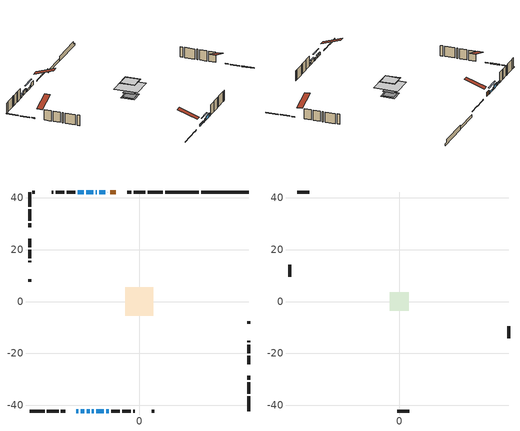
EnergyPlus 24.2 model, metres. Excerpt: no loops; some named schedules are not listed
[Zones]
conditioned space
 floor outside (Floor1 construction): -2.52,-2.52 -2.52,2.52 2.52,2.52 2.52,-2.52 z1.22
 floor adiabatic (Floor5 construction): -2.48,-2.48 -2.48,2.48 2.48,2.48 2.48,-2.48 z1.22
 floor adiabatic (AdiabaticFloorConstruction): -5.48,-5.48 -5.48,5.48 5.48,5.48 5.48,-5.48 z3.66
 floor foundation (Slab1 construction): -3.14,-3.14 -3.14,3.14 3.14,3.14 3.14,-3.14 z-1.07
 floor foundation (Slab2 construction): -2.48,-2.48 -2.48,2.48 2.48,2.48 2.48,-2.48 z-0.91
 wall outside (RimJoist1 construction): 9.02,42.27 3.3,42.27 / -42.27,-42.27 -36.55,-42.27 / -42.27,42.27 -42.27,36.55 / 42.27,-42.27 42.27,-36.55 z1.22:1.52
 wall outside (RimJoist2 construction): 2.37,42.27 -2.11,42.27 / -35.62,-42.27 -31.14,-42.27 / -42.27,35.62 -42.27,31.14 / 42.27,-35.62 42.27,-31.14 z1.22:1.52
 wall outside (RimJoist3 construction): -3.04,42.27 -4.64,42.27 / -30.21,-42.27 -28.61,-42.27 / -42.27,30.21 -42.27,28.61 / 42.27,-30.21 42.27,-28.61 z1.22:1.52
 wall outside (AdiabaticWallConstruction 1): -9.01,42.27 -11.19,42.27 z1.22:3.25
 wall outside (AdiabaticWallConstruction): -12.12,42.27 -12.19,42.27 / -16.46,42.27 -16.74,42.27 / -18.25,-42.27 -17.52,-42.27 z1.22:2.44; -24.24,-42.27 -23.45,-42.27 / -22.53,-42.27 -21.15,-42.27 z1.22:2.19; -13.12,42.27 -15.53,42.27 / -12.72,-42.27 -11.75,-42.27 z1.22:1.98; -20.23,-42.27 -19.18,-42.27 z1.22:2.01; -17.66,42.27 -20.46,42.27 z1.22:2.74; -16.59,-42.27 -13.65,-42.27 z1.22:2.8; -21.39,42.27 -23.78,42.27 z1.22:2.21
 wall outside (Wall1 construction): -24.71,42.27 -28.04,42.27 / -10.82,-42.27 -7.49,-42.27 / -42.27,24.24 -42.27,20.91 / 42.27,-24.24 42.27,-20.91 z1.22:6.1
 wall outside (Wall2 construction): -28.97,42.27 -32.33,42.27 / -6.56,-42.27 -3.21,-42.27 / -42.27,19.98 -42.27,16.62 / 42.27,-19.98 42.27,-16.62 z1.22:6.1
 wall outside (Wall3 construction): -33.26,42.27 -33.77,42.27 / -2.28,-42.27 -1.76,-42.27 / -42.27,15.69 -42.27,15.18 / 42.27,-15.69 42.27,-15.18 z1.22:6.1
 wall outside (Wall6 construction): -40.34,42.27 -41.34,42.27 / 4.8,-42.27 5.81,-42.27 / -42.27,8.61 -42.27,7.61 / 42.27,-8.61 42.27,-7.61 z1.22:6.1
 wall foundation (FoundationWall1 construction): 23.98,42.27,-1.07 23.98,42.27,1.22 40.44,42.27,1.22 40.44,42.27,-0.23 42.27,42.27,-0.23 42.27,42.27,-1.07
 wall foundation (FoundationWall2 construction): 23.05,42.27 9.94,42.27 z-0.91:0.29
 window (WindowConstruction 6): -12.12,42.27 -12.19,42.27 z1.22:2.44
 window (WindowConstruction 4): -24.24,-42.27 -23.45,-42.27 z1.22:2.19
 window (WindowConstruction 5): -22.53,-42.27 -21.15,-42.27 z1.22:2.19
 window (WindowConstruction 9): -13.12,42.27 -15.53,42.27 z1.22:1.98
 window (WindowConstruction 10): -20.22,-42.27 -19.18,-42.27 z1.22:2.01
 window (WindowConstruction 7): -16.46,42.27 -16.74,42.27 z1.22:2.44
 window (WindowConstruction 8): -18.25,-42.27 -17.52,-42.27 z1.22:2.44
 window (WindowConstruction): -17.67,42.27 -20.46,42.27 z1.22:2.74
 window (WindowConstruction 1): -16.59,-42.27 -13.65,-42.27 z1.22:2.8
 window (WindowConstruction 2): -12.72,-42.27 -11.75,-42.27 z1.22:1.98
 window (WindowConstruction 3): -21.39,42.27 -23.78,42.27 z1.22:2.21
 door (Door): -9.01,42.27 -11.19,42.27 z1.22:3.25
 ceiling adiabatic (AdiabaticFloorConstruction): 5.48,-5.48 5.48,5.48 -5.48,5.48 -5.48,-5.48 z3.66
attic - vented
 floor to conditioned space (Floor3 construction Reversed): -3.25,-3.25 -3.25,3.25 3.25,3.25 3.25,-3.25 z6.1
 floor to conditioned space (Floor4 construction Reversed): -3.64,-3.64 -3.64,3.64 3.64,3.64 3.64,-3.64 z6.1
 wall outside (Wall4 construction): -34.7,42.27 -39.41,42.27 / -0.83,-42.27 3.87,-42.27 / -42.27,14.25 -42.27,9.54 / 42.27,-14.25 42.27,-9.54 z1.22:6.1
 roof outside (Roof1 construction): -8.08,42.27,6.1 -8.08,32.75,9.27 -5.57,32.75,9.27 -5.57,42.27,6.1; -25.17,-42.27,6.1 -25.17,-32.75,9.27 -27.68,-32.75,9.27 -27.68,-42.27,6.1; -42.27,25.17,6.1 -32.75,25.17,9.27 -32.75,27.68,9.27 -42.27,27.68,6.1; 42.27,-25.17,6.1 32.75,-25.17,9.27 32.75,-27.68,9.27 42.27,-27.68,6.1
shading: -23.25,-42.27 -24.44,-42.27 -24.44,-42.68 -23.25,-42.68 z2.39; -20.95,-42.27 -22.73,-42.27 -22.73,-42.68 -20.95,-42.68 z2.39; -18.17,42.27 -10.48,42.27 -10.48,42.68 -18.17,42.68 z4.62; -16.54,-42.27 -22.86,-42.27 -22.86,-42.68 -16.54,-42.68 z4.65; -20.66,42.27 -17.46,42.27 -17.46,42.68 -20.66,42.68 z2.95; -13.45,-42.27 -16.79,-42.27 -16.79,-42.68 -13.45,-42.68 z3; -11.55,-42.27 -12.92,-42.27 -12.92,-42.68 -11.55,-42.68 z2.18; -23.98,42.27 -21.19,42.27 -21.19,42.68 -23.98,42.68 z2.41
[Building]
Building 1: Terrain=Suburbs
[Site:Location]
Yarmouth AP_NS: Latitude {deg}=43.83; Longitude {deg}=-66.09; Time Zone {hr}=-4; Elevation {m}=43; Keep Site Location Information=Yes
[Site:GroundTemperature:Shallow]
4.08235, 2.59375, 2.47453, 3.18095, 6.01682, 8.83948, 11.2866, 12.8368, 12.9685, 11.7076, 9.32295, 6.58688
[Site:WaterMainsTemperature]
Calculation Method=Schedule; Temperature Schedule=mains temperature schedule
[Material] Roughness=Rough; Thermal Absorptance=0.9
Name | Thickness {m} | Conductivity {W/m-K} | Density {kg/m3} | Specific Heat {J/kg-K} | Solar Absorptance | Visible Absorptance
asphalt or fiberglass shingles | 0.00635 | 0.162714 | 1121.4 | 1465.45 | 0.4 | 0.4
ceiling loosefill ins | 0.169333 | 0.0480833 | 16.02 | 1046.75 | 0.7 | 0.7
ceiling loosefill ins 1 | 0.254 | 0.0480833 | 16.02 | 1046.75 | 0.7 | 0.7
ceiling stud and cavity | 0.1397 | 0.221611 | 65.682 | 1177.47 | 0.7 | 0.7
ceiling stud and cavity 1 | 0.1397 | 0.134242 | 65.682 | 1177.47 | 0.7 | 0.7
concrete 4.0 in. | 0.1016 | 1.803125 | 2242.8 | 837.4 | 0.7 | 0.7
concrete 8.0 in. | 0.2032 | 1.803125 | 2242.8 | 837.4 | 0.7 | 0.7
door material | 0.04445 | 0.053851 | 512.64 | 1214.23 | 0.7 | 0.7
exterior vertical ins | 0.0402612 | 0.029427 | 32.04 | 1214.23 | 0.7 | 0.7
floor covering | 0.0127 | 0.0433444 | 54.468 | 1339.84 | 0.6 | 0.6
floor covering 1 | 0.0127 | 9.015625 | 54.468 | 1339.84 | 0.6 | 0.6
floor rigid ins | 0.103632 | 0.029427 | 32.04 | 1214.23 | 0.7 | 0.7
floor rigid ins 1; wall rigid ins 1 | 0.512978 | 0.029427 | 32.04 | 1214.23 | 0.7 | 0.7
floor stud and cavity | 0.1397 | 0.130233 | 92.3553 | 1139.71 | 0.7 | 0.7
floor stud and cavity 1 | 0.0889 | 0.400059 | 50.32683 | 1063.81 | 0.7 | 0.7
floor stud and cavity 2 | 0.1397 | 1.75129 | 37.0049 | 1207.88 | 0.7 | 0.7
furniture material conditioned space 1 | 0.1524 | 0.115458 | 640.8 | 1214.23 | 0.6 | 0.6
gypsum board | 0.0127 | 0.160291 | 801 | 837.4 | 0.6 | 0.6
gypsum board 1 | 0.0127 | 0.160291 | 801 | 837.4 | 0.7 | 0.7
osb sheathing 0.5 in. | 0.0127 | 0.115458 | 512.64 | 1214.23 | 0.7 | 0.7
osb sheathing 0.75 in. | 0.01905 | 0.115458 | 512.64 | 1214.23 | 0.7 | 0.7
osb sheathing 2.0 in. | 0.0508 | 0.115458 | 512.64 | 1214.23 | 0.7 | 0.7
rim joist rigid ins; wall rigid ins | 0.051816 | 0.029427 | 32.04 | 1214.23 | 0.7 | 0.7
rim joist stud and cavity | 0.0508 | 0.177588 | 50.32683 | 1063.81 | 0.6 | 0.6
rim joist stud and cavity 1 | 0.0508 | 0.0409464 | 125.044 | 1163.47 | 0.6 | 0.6
rim joist stud and cavity 2 | 0.0508 | 0.172285 | 50.32683 | 1063.81 | 0.6 | 0.6
wall stud and cavity | 0.1397 | 0.224124 | 139.0536 | 1170.24 | 0.7 | 0.7
wall stud and cavity 1 | 0.1397 | 0.228645 | 139.0536 | 1170.24 | 0.7 | 0.7
wall stud and cavity 2 | 0.1397 | 0.383292 | 139.0536 | 1170.24 | 0.7 | 0.7
wall stud and cavity 3 | 0.0889 | 6.1454 | 50.32683 | 1063.81 | 0.6 | 0.6
wall stud and cavity 4 | 0.1397 | 0.286894 | 139.0536 | 1170.24 | 0.7 | 0.7
wall stud and cavity 5 | 0.0889 | 0.380278 | 52.3479 | 1209.89 | 0.7 | 0.7
wall stud and cavity 6 | 0.0889 | 0.391764 | 83.0341 | 1211.67 | 0.7 | 0.7
wood siding | 0.0254 | 0.102417 | 544.68 | 1172.36 | 0.4 | 0.4
wood siding 1 | 0.00254 | 0.102417 | 544.68 | 1172.36 | 0.4 | 0.4
wood siding 2; wood siding 3; wood siding 4 | 0.0254 | 0.102417 | 544.68 | 1172.36 | 0.7 | 0.7
[WindowMaterial:SimpleGlazingSystem]
Name | U-Factor {W/m2-K} | Solar Heat Gain Coefficient
WindowMaterial | 2.79528 | 0.66
WindowMaterial 1 | 2.90089 | 0.68
WindowMaterial 10 | 2.969594 | 0.55
WindowMaterial 2 | 2.97584 | 0.54
WindowMaterial 3 | 2.94802 | 0.58
WindowMaterial 4 | 2.97357 | 0.54
WindowMaterial 5 | 2.94348 | 0.59
WindowMaterial 6 | 2.66696 | 0.41
WindowMaterial 7 | 3.21602 | 0.45
WindowMaterial 8 | 2.969594 | 0.62
WindowMaterial 9 | 2.96619 | 0.56
[Construction]
AdiabaticFloorConstruction: floor stud and cavity 2, floor rigid ins 1, osb sheathing 0.75 in., floor covering
AdiabaticWallConstruction: wood siding 3, wall rigid ins 1, wall stud and cavity 5, gypsum board
AdiabaticWallConstruction 1: wood siding 4, wall rigid ins 1, wall stud and cavity 5, gypsum board
Door: door material
Floor1 construction: floor stud and cavity, floor rigid ins, osb sheathing 0.75 in., floor covering
Floor3 construction Reversed: gypsum board, ceiling stud and cavity, ceiling loosefill ins
Floor4 construction Reversed: gypsum board, ceiling stud and cavity 1, ceiling loosefill ins 1
Floor5 construction: floor stud and cavity 1, floor covering 1
FoundationWall1 construction: concrete 8.0 in.
FoundationWall2 construction: concrete 8.0 in., gypsum board 1
furniture construction conditioned space 1: furniture material conditioned space 1
PartitionWallConstruction: gypsum board, wall stud and cavity 6, gypsum board
RimJoist1 construction: wood siding 2, rim joist stud and cavity
RimJoist2 construction: wood siding 2, rim joist rigid ins, osb sheathing 2.0 in., rim joist stud and cavity 1
RimJoist3 construction: wood siding 2, rim joist stud and cavity 2
Roof1 construction: asphalt or fiberglass shingles
Slab1 construction; Slab2 construction: concrete 4.0 in.
Wall1 construction: wood siding, wall rigid ins, osb sheathing 0.5 in., wall stud and cavity, gypsum board
Wall2 construction: wood siding, wall rigid ins, osb sheathing 0.5 in., wall stud and cavity 1, gypsum board
Wall3 construction: wood siding, wall rigid ins, osb sheathing 0.5 in., wall stud and cavity 2, gypsum board
Wall4 construction: wood siding 1, wall stud and cavity 3
Wall6 construction: wood siding, wall rigid ins, osb sheathing 0.5 in., wall stud and cavity 4, gypsum board
WindowConstruction: WindowMaterial
WindowConstruction 1: WindowMaterial 1
WindowConstruction 10: WindowMaterial 10
WindowConstruction 2: WindowMaterial 2
WindowConstruction 3: WindowMaterial 3
WindowConstruction 4: WindowMaterial 4
WindowConstruction 5: WindowMaterial 5
WindowConstruction 6: WindowMaterial 6
WindowConstruction 7: WindowMaterial 7
WindowConstruction 8: WindowMaterial 8
WindowConstruction 9: WindowMaterial 9
[Zone] Multiplier=1; Part of Total Floor Area=Yes
Name | Volume {m3}
attic - vented | 49.1874
conditioned space | 447
[Space]
Name | Zone | Volume {m3}
attic - vented 1 | attic - vented | 49.1874
conditioned space 1 | conditioned space | 447
[ZoneInfiltration:EffectiveLeakageArea]
infil attic - vented 1: Zone or Space=attic - vented 1; Schedule=Always On Discrete; Effective Air Leakage Area {cm2}=3472.73; Stack Coefficient=0.000559754; Wind Coefficient=1.59852e-05
[ZoneMixing]
whole house fan mix: Zone or Space=attic - vented; Schedule=Always On Continuous; Design Flow Rate Calculation Method=Flow/Zone; Design Flow Rate {m3/s}=0; Source Zone or Space=conditioned space
[SurfaceProperty:ExposedFoundationPerimeter] Exposed Perimeter Calculation Method=TotalExposedPerimeter
Name | Total Exposed Perimeter {m}
Slab1 | 18.288
Slab2 | 13.106
[InternalMass] Zone or ZoneList=conditioned space; Space or SpaceList=conditioned space 1
Name | Construction | Surface Area {m2}
furniture mass conditioned space 1 | furniture construction conditioned space 1 | 93.584
partition wall mass | PartitionWallConstruction | 209.43
[Lights]
interior lighting: Zone or ZoneList or Space or SpaceList=conditioned space 1; Schedule=interior lighting schedule; Design Level Calculation Method=LightingLevel; Lighting Level {W}=343.2; Return Air Fraction=0; Fraction Radiant=0.6; Fraction Visible=0.2; Fraction Replaceable=1
[People]
occupants: Zone or ZoneList or Space or SpaceList=conditioned space 1; Number of People Schedule=occupants schedule; Number of People Calculation Method=People; Number of People=3; Fraction Radiant=0.314171; Sensible Heat Fraction=0.56303; Activity Level Schedule=occupants activity schedule; Carbon Dioxide Generation Rate {m3/s-W}=0; Enable ASHRAE 55 Comfort Warnings=No; Mean Radiant Temperature Calculation Type=EnclosureAveraged
[ElectricEquipment] Zone or ZoneList or Space or SpaceList=conditioned space 1; Design Level Calculation Method=EquipmentLevel
Name | Schedule | Design Level {W} | Fraction Latent | Fraction Radiant | Fraction Lost
clothes dryer | clothes dryer schedule | 140.772 | 0.015 | 0.081 | 0.85
clothes washer | clothes washer schedule | 32.1985 | 0.03 | 0.162 | 0.7
cooking range | cooking range schedule | 215.147 | 0.08 | 0.432 | 0.2
dishwasher | dishwasher schedule | 66.8632 | 0.3 | 0.18 | 0.4
fridge | fridge schedule | 72.9452 | 0 | 0.6 | 0
mech vent bath fan 0 | mech vent bath fan 0 schedule | 50.2 | 0 | 0 | 1
mech vent bath fan 1 | mech vent bath fan 1 schedule | 50.2 | 0 | 0 | 1
mech vent house fan | mech vent house fan schedule | 0 | 0 | 0 | 1
mech vent house fan cfis | mech vent house fan cfis schedule | 0 | 0 | 0 | 0
mech vent range fan 0 | mech vent range fan 0 schedule | 57 | 0 | 0 | 1
misc plug loads | misc plug loads schedule | 494.7 | 0.045 | 0.513 | 0.1
whole house fan | Always On Discrete | 0 | 0 | 0 | 1
[OtherEquipment] Zone or ZoneList or Space or SpaceList=conditioned space 1; Design Level Calculation Method=EquipmentLevel
Name | Fuel Type | Schedule | Design Level {W} | Fraction Latent | Fraction Radiant | Fraction Lost
clothes dryer 1 | Electricity | clothes dryer schedule | 0 | 0.015 | 0.081 | 0.85
cooking range 1 | Electricity | cooking range schedule | 0 | 0.08 | 0.432 | 0.2
general water use latent | None | general water use schedule | 62.594 | 1 | 0 | 0
general water use sensible | None | general water use schedule | -61.6891 | 0 | 0.6 | 0
mech vent house fan latent load | None | Always On Discrete | 0 | 1 | 0 | 0
mech vent house fan sensible load | None | Always On Discrete | 0 | 0 | 0 | 0
water heater energy adjustment1 | Electricity | Always On Discrete | 0.01 | 0 | 0 | 1
[ZoneInfiltration:DesignFlowRate] Zone or ZoneList or Space or SpaceList=conditioned space 1; Schedule=Always On Discrete; Design Flow Rate Calculation Method=Flow/Zone; Design Flow Rate {m3/s}=0
infil flow; natural vent flow; whole house fan flow
[Foundation:Kiva] Initial Indoor Air Temperature {C}=18; Wall Depth Below Slab {m}=0.2032
Name | Wall Height Above Grade {m} | Custom Block Material Name 1 | Custom Block Depth 1 {m} | Custom Block X Position 1 {m} | Custom Block Z Position 1 {m}
Foundation Kiva 1 | 1.21999
Foundation Kiva 2 | 0.289987 | exterior vertical ins | 1.2 | 0.2159 | 0
[Foundation:Kiva:Settings]
Soil Conductivity {W/m-K}=0.849921; Soil Density {kg/m3}=1842.3; Soil Specific Heat {J/kg-K}=418.7; Ground Solar Absorptivity=0.9; Ground Thermal Absorptivity=0.9; Ground Surface Roughness {m}=0.03; Far-Field Width {m}=40; Deep-Ground Boundary Condition=ZeroFlux; Deep-Ground Depth {m}=40; Minimum Cell Dimension {m}=0.2; Maximum Cell Growth Coefficient=3; Simulation Timestep=Timestep
[Exterior:Lights]
exterior lighting: Schedule=exterior lighting schedule; Design Level {W}=75.6
[Schedule:Constant]
Name | Hourly Value
Always On Continuous; mech vent house fan schedule; mech vent house fan cfis schedule; Always On Discrete | 1
occupants activity schedule | 117.228
fridge schedule | 0
[Schedule:Week:Daily]
interior lighting schedule Week Rule - Jan1-Jan27: interior lighting schedule day, interior lighting schedule day, interior lighting schedule day, interior lighting schedule day, interior lighting schedule day, interior lighting schedule day, interior lighting schedule day, interior lighting schedule default day, interior lighting schedule default day, interior lighting schedule default day, interior lighting schedule default day, interior lighting schedule default day
interior lighting schedule Week Rule - Jan28-Feb3: interior lighting schedule day, interior lighting schedule day, interior lighting schedule day, interior lighting schedule day, interior lighting schedule day 1, interior lighting schedule day 1, interior lighting schedule day 1, interior lighting schedule default day, interior lighting schedule default day, interior lighting schedule default day, interior lighting schedule default day, interior lighting schedule default day
interior lighting schedule Week Rule - Feb4-Feb24: interior lighting schedule day 1, interior lighting schedule day 1, interior lighting schedule day 1, interior lighting schedule day 1, interior lighting schedule day 1, interior lighting schedule day 1, interior lighting schedule day 1, interior lighting schedule default day, interior lighting schedule default day, interior lighting schedule default day, interior lighting schedule default day, interior lighting schedule default day
interior lighting schedule Week Rule - Feb25-Mar3: interior lighting schedule day 1, interior lighting schedule day 1, interior lighting schedule day 1, interior lighting schedule day 1, interior lighting schedule day 2, interior lighting schedule day 2, interior lighting schedule day 2, interior lighting schedule default day, interior lighting schedule default day, interior lighting schedule default day, interior lighting schedule default day, interior lighting schedule default day
interior lighting schedule Week Rule - Mar4-Mar31: interior lighting schedule day 2, interior lighting schedule day 2, interior lighting schedule day 2, interior lighting schedule day 2, interior lighting schedule day 2, interior lighting schedule day 2, interior lighting schedule day 2, interior lighting schedule default day, interior lighting schedule default day, interior lighting schedule default day, interior lighting schedule default day, interior lighting schedule default day
interior lighting schedule Week Rule - Apr1-Apr28: interior lighting schedule day 3, interior lighting schedule day 3, interior lighting schedule day 3, interior lighting schedule day 3, interior lighting schedule day 3, interior lighting schedule day 3, interior lighting schedule day 3, interior lighting schedule default day, interior lighting schedule default day, interior lighting schedule default day, interior lighting schedule default day, interior lighting schedule default day
interior lighting schedule Week Rule - Apr29-May5: interior lighting schedule day 3, interior lighting schedule day 3, interior lighting schedule day 4, interior lighting schedule day 4, interior lighting schedule day 4, interior lighting schedule day 4, interior lighting schedule day 4, interior lighting schedule default day, interior lighting schedule default day, interior lighting schedule default day, interior lighting schedule default day, interior lighting schedule default day
interior lighting schedule Week Rule - May6-May26: interior lighting schedule day 4, interior lighting schedule day 4, interior lighting schedule day 4, interior lighting schedule day 4, interior lighting schedule day 4, interior lighting schedule day 4, interior lighting schedule day 4, interior lighting schedule default day, interior lighting schedule default day, interior lighting schedule default day, interior lighting schedule default day, interior lighting schedule default day
interior lighting schedule Week Rule - May27-Jun2: interior lighting schedule day 4, interior lighting schedule day 4, interior lighting schedule day 4, interior lighting schedule day 4, interior lighting schedule day 4, interior lighting schedule day 5, interior lighting schedule day 5, interior lighting schedule default day, interior lighting schedule default day, interior lighting schedule default day, interior lighting schedule default day, interior lighting schedule default day
interior lighting schedule Week Rule - Jun3-Jun30: interior lighting schedule day 5, interior lighting schedule day 5, interior lighting schedule day 5, interior lighting schedule day 5, interior lighting schedule day 5, interior lighting schedule day 5, interior lighting schedule day 5, interior lighting schedule default day, interior lighting schedule default day, interior lighting schedule default day, interior lighting schedule default day, interior lighting schedule default day
interior lighting schedule Week Rule - Jul1-Jul28: interior lighting schedule day 6, interior lighting schedule day 6, interior lighting schedule day 6, interior lighting schedule day 6, interior lighting schedule day 6, interior lighting schedule day 6, interior lighting schedule day 6, interior lighting schedule default day, interior lighting schedule default day, interior lighting schedule default day, interior lighting schedule default day, interior lighting schedule default day
interior lighting schedule Week Rule - Jul29-Aug4: interior lighting schedule day 6, interior lighting schedule day 6, interior lighting schedule day 6, interior lighting schedule day 7, interior lighting schedule day 7, interior lighting schedule day 7, interior lighting schedule day 7, interior lighting schedule default day, interior lighting schedule default day, interior lighting schedule default day, interior lighting schedule default day, interior lighting schedule default day
interior lighting schedule Week Rule - Aug5-Aug25: interior lighting schedule day 7, interior lighting schedule day 7, interior lighting schedule day 7, interior lighting schedule day 7, interior lighting schedule day 7, interior lighting schedule day 7, interior lighting schedule day 7, interior lighting schedule default day, interior lighting schedule default day, interior lighting schedule default day, interior lighting schedule default day, interior lighting schedule default day
interior lighting schedule Week Rule - Aug26-Sep1: interior lighting schedule day 7, interior lighting schedule day 7, interior lighting schedule day 7, interior lighting schedule day 7, interior lighting schedule day 7, interior lighting schedule day 7, interior lighting schedule day 8, interior lighting schedule default day, interior lighting schedule default day, interior lighting schedule default day, interior lighting schedule default day, interior lighting schedule default day
interior lighting schedule Week Rule - Sep2-Sep29: interior lighting schedule day 8, interior lighting schedule day 8, interior lighting schedule day 8, interior lighting schedule day 8, interior lighting schedule day 8, interior lighting schedule day 8, interior lighting schedule day 8, interior lighting schedule default day, interior lighting schedule default day, interior lighting schedule default day, interior lighting schedule default day, interior lighting schedule default day
interior lighting schedule Week Rule - Sep30-Oct6: interior lighting schedule day 8, interior lighting schedule day 9, interior lighting schedule day 9, interior lighting schedule day 9, interior lighting schedule day 9, interior lighting schedule day 9, interior lighting schedule day 9, interior lighting schedule default day, interior lighting schedule default day, interior lighting schedule default day, interior lighting schedule default day, interior lighting schedule default day
interior lighting schedule Week Rule - Oct7-Oct27: interior lighting schedule day 9, interior lighting schedule day 9, interior lighting schedule day 9, interior lighting schedule day 9, interior lighting schedule day 9, interior lighting schedule day 9, interior lighting schedule day 9, interior lighting schedule default day, interior lighting schedule default day, interior lighting schedule default day, interior lighting schedule default day, interior lighting schedule default day
interior lighting schedule Week Rule - Oct28-Nov3: interior lighting schedule day 9, interior lighting schedule day 9, interior lighting schedule day 9, interior lighting schedule day 9, interior lighting schedule day 10, interior lighting schedule day 10, interior lighting schedule day 10, interior lighting schedule default day, interior lighting schedule default day, interior lighting schedule default day, interior lighting schedule default day, interior lighting schedule default day
interior lighting schedule Week Rule - Nov4-Nov24: interior lighting schedule day 10, interior lighting schedule day 10, interior lighting schedule day 10, interior lighting schedule day 10, interior lighting schedule day 10, interior lighting schedule day 10, interior lighting schedule day 10, interior lighting schedule default day, interior lighting schedule default day, interior lighting schedule default day, interior lighting schedule default day, interior lighting schedule default day
interior lighting schedule Week Rule - Nov25-Dec1: interior lighting schedule day 10, interior lighting schedule day 10, interior lighting schedule day 10, interior lighting schedule day 10, interior lighting schedule day 10, interior lighting schedule day 10, interior lighting schedule day 11, interior lighting schedule default day, interior lighting schedule default day, interior lighting schedule default day, interior lighting schedule default day, interior lighting schedule default day
interior lighting schedule Week Rule - Dec2-Dec31: interior lighting schedule day 11, interior lighting schedule day 11, interior lighting schedule day 11, interior lighting schedule day 11, interior lighting schedule day 11, interior lighting schedule day 11, interior lighting schedule day 11, interior lighting schedule default day, interior lighting schedule default day, interior lighting schedule default day, interior lighting schedule default day, interior lighting schedule default day
occupants schedule Week Rule - Jan1-Dec31: occupants schedule day, occupants schedule day, occupants schedule day, occupants schedule day, occupants schedule day, occupants schedule day, occupants schedule day, occupants schedule default day, occupants schedule default day, occupants schedule default day, occupants schedule default day, occupants schedule default day
clothes dryer schedule Week Rule - Jan1-Dec31: clothes dryer schedule day, clothes dryer schedule day, clothes dryer schedule day, clothes dryer schedule day, clothes dryer schedule day, clothes dryer schedule day, clothes dryer schedule day, clothes dryer schedule default day, clothes dryer schedule default day, clothes dryer schedule default day, clothes dryer schedule default day, clothes dryer schedule default day
clothes washer schedule Week Rule - Jan1-Dec31: clothes washer schedule day, clothes washer schedule day, clothes washer schedule day, clothes washer schedule day, clothes washer schedule day, clothes washer schedule day, clothes washer schedule day, clothes washer schedule default day, clothes washer schedule default day, clothes washer schedule default day, clothes washer schedule default day, clothes washer schedule default day
cooking range schedule Week Rule - Jan1-Dec31: cooking range schedule day, cooking range schedule day, cooking range schedule day, cooking range schedule day, cooking range schedule day, cooking range schedule day, cooking range schedule day, cooking range schedule default day, cooking range schedule default day, cooking range schedule default day, cooking range schedule default day, cooking range schedule default day
dishwasher schedule Week Rule - Jan1-Dec31: dishwasher schedule day, dishwasher schedule day, dishwasher schedule day, dishwasher schedule day, dishwasher schedule day, dishwasher schedule day, dishwasher schedule day, dishwasher schedule default day, dishwasher schedule default day, dishwasher schedule default day, dishwasher schedule default day, dishwasher schedule default day
mech vent bath fan 0 schedule Week Rule - Jan1-Dec31: mech vent bath fan 0 schedule day, mech vent bath fan 0 schedule day, mech vent bath fan 0 schedule day, mech vent bath fan 0 schedule day, mech vent bath fan 0 schedule day, mech vent bath fan 0 schedule day, mech vent bath fan 0 schedule day, mech vent bath fan 0 schedule default day, mech vent bath fan 0 schedule default day, mech vent bath fan 0 schedule default day, mech vent bath fan 0 schedule default day, mech vent bath fan 0 schedule default day
mech vent bath fan 1 schedule Week Rule - Jan1-Dec31: mech vent bath fan 1 schedule day, mech vent bath fan 1 schedule day, mech vent bath fan 1 schedule day, mech vent bath fan 1 schedule day, mech vent bath fan 1 schedule day, mech vent bath fan 1 schedule day, mech vent bath fan 1 schedule day, mech vent bath fan 1 schedule default day, mech vent bath fan 1 schedule default day, mech vent bath fan 1 schedule default day, mech vent bath fan 1 schedule default day, mech vent bath fan 1 schedule default day
mech vent range fan 0 schedule Week Rule - Jan1-Dec31: mech vent range fan 0 schedule day, mech vent range fan 0 schedule day, mech vent range fan 0 schedule day, mech vent range fan 0 schedule day, mech vent range fan 0 schedule day, mech vent range fan 0 schedule day, mech vent range fan 0 schedule day, mech vent range fan 0 schedule default day, mech vent range fan 0 schedule default day, mech vent range fan 0 schedule default day, mech vent range fan 0 schedule default day, mech vent range fan 0 schedule default day
misc plug loads schedule Week Rule - Jan1-Dec31: misc plug loads schedule day, misc plug loads schedule day, misc plug loads schedule day, misc plug loads schedule day, misc plug loads schedule day, misc plug loads schedule day, misc plug loads schedule day, misc plug loads schedule default day, misc plug loads schedule default day, misc plug loads schedule default day, misc plug loads schedule default day, misc plug loads schedule default day
general water use schedule Week Rule - Jan1-Dec31: general water use schedule day, general water use schedule day, general water use schedule day, general water use schedule day, general water use schedule day, general water use schedule day, general water use schedule day, general water use schedule default day, general water use schedule default day, general water use schedule default day, general water use schedule default day, general water use schedule default day
exterior lighting schedule Week Rule - Jan1-Jan27: exterior lighting schedule day, exterior lighting schedule day, exterior lighting schedule day, exterior lighting schedule day, exterior lighting schedule day, exterior lighting schedule day, exterior lighting schedule day, exterior lighting schedule default day, exterior lighting schedule default day, exterior lighting schedule default day, exterior lighting schedule default day, exterior lighting schedule default day
exterior lighting schedule Week Rule - Jan28-Feb3: exterior lighting schedule day, exterior lighting schedule day, exterior lighting schedule day, exterior lighting schedule day, exterior lighting schedule day 1, exterior lighting schedule day 1, exterior lighting schedule day 1, exterior lighting schedule default day, exterior lighting schedule default day, exterior lighting schedule default day, exterior lighting schedule default day, exterior lighting schedule default day
exterior lighting schedule Week Rule - Feb4-Feb24: exterior lighting schedule day 1, exterior lighting schedule day 1, exterior lighting schedule day 1, exterior lighting schedule day 1, exterior lighting schedule day 1, exterior lighting schedule day 1, exterior lighting schedule day 1, exterior lighting schedule default day, exterior lighting schedule default day, exterior lighting schedule default day, exterior lighting schedule default day, exterior lighting schedule default day
exterior lighting schedule Week Rule - Feb25-Mar3: exterior lighting schedule day 1, exterior lighting schedule day 1, exterior lighting schedule day 1, exterior lighting schedule day 1, exterior lighting schedule day 2, exterior lighting schedule day 2, exterior lighting schedule day 2, exterior lighting schedule default day, exterior lighting schedule default day, exterior lighting schedule default day, exterior lighting schedule default day, exterior lighting schedule default day
exterior lighting schedule Week Rule - Mar4-Mar31: exterior lighting schedule day 2, exterior lighting schedule day 2, exterior lighting schedule day 2, exterior lighting schedule day 2, exterior lighting schedule day 2, exterior lighting schedule day 2, exterior lighting schedule day 2, exterior lighting schedule default day, exterior lighting schedule default day, exterior lighting schedule default day, exterior lighting schedule default day, exterior lighting schedule default day
exterior lighting schedule Week Rule - Apr1-Apr28: exterior lighting schedule day 3, exterior lighting schedule day 3, exterior lighting schedule day 3, exterior lighting schedule day 3, exterior lighting schedule day 3, exterior lighting schedule day 3, exterior lighting schedule day 3, exterior lighting schedule default day, exterior lighting schedule default day, exterior lighting schedule default day, exterior lighting schedule default day, exterior lighting schedule default day
exterior lighting schedule Week Rule - Apr29-May5: exterior lighting schedule day 3, exterior lighting schedule day 3, exterior lighting schedule day 4, exterior lighting schedule day 4, exterior lighting schedule day 4, exterior lighting schedule day 4, exterior lighting schedule day 4, exterior lighting schedule default day, exterior lighting schedule default day, exterior lighting schedule default day, exterior lighting schedule default day, exterior lighting schedule default day
exterior lighting schedule Week Rule - May6-May26: exterior lighting schedule day 4, exterior lighting schedule day 4, exterior lighting schedule day 4, exterior lighting schedule day 4, exterior lighting schedule day 4, exterior lighting schedule day 4, exterior lighting schedule day 4, exterior lighting schedule default day, exterior lighting schedule default day, exterior lighting schedule default day, exterior lighting schedule default day, exterior lighting schedule default day
exterior lighting schedule Week Rule - May27-Jun2: exterior lighting schedule day 4, exterior lighting schedule day 4, exterior lighting schedule day 4, exterior lighting schedule day 4, exterior lighting schedule day 4, exterior lighting schedule day 5, exterior lighting schedule day 5, exterior lighting schedule default day, exterior lighting schedule default day, exterior lighting schedule default day, exterior lighting schedule default day, exterior lighting schedule default day
exterior lighting schedule Week Rule - Jun3-Jun30: exterior lighting schedule day 5, exterior lighting schedule day 5, exterior lighting schedule day 5, exterior lighting schedule day 5, exterior lighting schedule day 5, exterior lighting schedule day 5, exterior lighting schedule day 5, exterior lighting schedule default day, exterior lighting schedule default day, exterior lighting schedule default day, exterior lighting schedule default day, exterior lighting schedule default day
[Schedule:Year]
interior lighting schedule: interior lighting schedule Week Rule - Jan1-Jan27, 1, 1, 1, 27, interior lighting schedule Week Rule - Jan28-Feb3, 1, 28, 2, 3, interior lighting schedule Week Rule - Feb4-Feb24, 2, 4, 2, 24, interior lighting schedule Week Rule - Feb25-Mar3, 2, 25, 3, 3, interior lighting schedule Week Rule - Mar4-Mar31, 3, 4, 3, 31, interior lighting schedule Week Rule - Apr1-Apr28, 4, 1, 4, 28, interior lighting schedule Week Rule - Apr29-May5, 4, 29, 5, 5, interior lighting schedule Week Rule - May6-May26, 5, 6, 5, 26, interior lighting schedule Week Rule - May27-Jun2, 5, 27, 6, 2, interior lighting schedule Week Rule - Jun3-Jun30, 6, 3, 6, 30, interior lighting schedule Week Rule - Jul1-Jul28, 7, 1, 7, 28, interior lighting schedule Week Rule - Jul29-Aug4, 7, 29, 8, 4, interior lighting schedule Week Rule - Aug5-Aug25, 8, 5, 8, 25, interior lighting schedule Week Rule - Aug26-Sep1, 8, 26, 9, 1, interior lighting schedule Week Rule - Sep2-Sep29, 9, 2, 9, 29, interior lighting schedule Week Rule - Sep30-Oct6, 9, 30, 10, 6, interior lighting schedule Week Rule - Oct7-Oct27, 10, 7, 10, 27, interior lighting schedule Week Rule - Oct28-Nov3, 10, 28, 11, 3, interior lighting schedule Week Rule - Nov4-Nov24, 11, 4, 11, 24, interior lighting schedule Week Rule - Nov25-Dec1, 11, 25, 12, 1, interior lighting schedule Week Rule - Dec2-Dec31, 12, 2, 12, 31
occupants schedule: occupants schedule Week Rule - Jan1-Dec31, 1, 1, 12, 31
clothes dryer schedule: clothes dryer schedule Week Rule - Jan1-Dec31, 1, 1, 12, 31
clothes washer schedule: clothes washer schedule Week Rule - Jan1-Dec31, 1, 1, 12, 31
cooking range schedule: cooking range schedule Week Rule - Jan1-Dec31, 1, 1, 12, 31
dishwasher schedule: dishwasher schedule Week Rule - Jan1-Dec31, 1, 1, 12, 31
mech vent bath fan 0 schedule: mech vent bath fan 0 schedule Week Rule - Jan1-Dec31, 1, 1, 12, 31
mech vent bath fan 1 schedule: mech vent bath fan 1 schedule Week Rule - Jan1-Dec31, 1, 1, 12, 31
mech vent range fan 0 schedule: mech vent range fan 0 schedule Week Rule - Jan1-Dec31, 1, 1, 12, 31
misc plug loads schedule: misc plug loads schedule Week Rule - Jan1-Dec31, 1, 1, 12, 31
general water use schedule: general water use schedule Week Rule - Jan1-Dec31, 1, 1, 12, 31
exterior lighting schedule: exterior lighting schedule Week Rule - Jan1-Jan27, 1, 1, 1, 27, exterior lighting schedule Week Rule - Jan28-Feb3, 1, 28, 2, 3, exterior lighting schedule Week Rule - Feb4-Feb24, 2, 4, 2, 24, exterior lighting schedule Week Rule - Feb25-Mar3, 2, 25, 3, 3, exterior lighting schedule Week Rule - Mar4-Mar31, 3, 4, 3, 31, exterior lighting schedule Week Rule - Apr1-Apr28, 4, 1, 4, 28, exterior lighting schedule Week Rule - Apr29-May5, 4, 29, 5, 5, exterior lighting schedule Week Rule - May6-May26, 5, 6, 5, 26, exterior lighting schedule Week Rule - May27-Jun2, 5, 27, 6, 2, exterior lighting schedule Week Rule - Jun3-Jun30, 6, 3, 6, 30, exterior lighting schedule Week Rule - Jul1-Jul28, 7, 1, 7, 28, exterior lighting schedule Week Rule - Jul29-Aug4, 7, 29, 8, 4, exterior lighting schedule Week Rule - Aug5-Aug25, 8, 5, 8, 25, exterior lighting schedule Week Rule - Aug26-Sep1, 8, 26, 9, 1, exterior lighting schedule Week Rule - Sep2-Sep29, 9, 2, 9, 29, exterior lighting schedule Week Rule - Sep30-Oct6, 9, 30, 10, 6, exterior lighting schedule Week Rule - Oct7-Oct27, 10, 7, 10, 27, exterior lighting schedule Week Rule - Oct28-Nov3, 10, 28, 11, 3, exterior lighting schedule Week Rule - Nov4-Nov24, 11, 4, 11, 24, exterior lighting schedule Week Rule - Nov25-Dec1, 11, 25, 12, 1, exterior lighting schedule Week Rule - Dec2-Dec31, 12, 2, 12, 31
[Schedule:Compact]
mains temperature schedule: Through: 01/01, For: AllDays, Until: 24:00, 8.11167, Through: 01/02, For: AllDays, Until: 24:00, 8.06167, Through: 01/03, For: AllDays, Until: 24:00, 8.01222, Through: 01/04, For: AllDays, Until: 24:00, 7.96333, Through: 01/05, For: AllDays, Until: 24:00, 7.91556, Through: 01/06, For: AllDays, Until: 24:00, 7.86889, Through: 01/07, For: AllDays, Until: 24:00, 7.82278, Through: 01/08, For: AllDays, Until: 24:00, 7.77778, Through: 01/09, For: AllDays, Until: 24:00, 7.73333, Through: 01/10, For: AllDays, Until: 24:00, 7.69056, Through: 01/11, For: AllDays, Until: 24:00, 7.64778, Through: 01/12, For: AllDays, Until: 24:00, 7.60667, Through: 01/13, For: AllDays, Until: 24:00, 7.56611, Through: 01/14, For: AllDays, Until: 24:00, 7.52722, Through: 01/15, For: AllDays, Until: 24:00, 7.48833, Through: 01/16, For: AllDays, Until: 24:00, 7.45111, Through: 01/17, For: AllDays, Until: 24:00, 7.415, Through: 01/18, For: AllDays, Until: 24:00, 7.37944, Through: 01/19, For: AllDays, Until: 24:00, 7.345, Through: 01/20, For: AllDays, Until: 24:00, 7.31222, Through: 01/21, For: AllDays, Until: 24:00, 7.28, Through: 01/22, For: AllDays, Until: 24:00, 7.24889, Through: 01/23, For: AllDays, Until: 24:00, 7.21889, Through: 01/24, For: AllDays, Until: 24:00, 7.18944, Through: 01/25, For: AllDays, Until: 24:00, 7.16167, Through: 01/26, For: AllDays, Until: 24:00, 7.135, Through: 01/27, For: AllDays, Until: 24:00, 7.10944, Through: 01/28, For: AllDays, Until: 24:00, 7.085, Through: 01/29, For: AllDays, Until: 24:00, 7.06167, Through: 01/30, For: AllDays, Until: 24:00, 7.03944, Through: 01/31, For: AllDays, Until: 24:00, 7.01833, Through: 02/01, For: AllDays, Until: 24:00, 6.99833, Through: 02/02, For: AllDays, Until: 24:00, 6.97944, Through: 02/03, For: AllDays, Until: 24:00, 6.96167, Through: 02/04, For: AllDays, Until: 24:00, 6.945, Through: 02/05, For: AllDays, Until: 24:00, 6.93, Through: 02/06, For: AllDays, Until: 24:00, 6.91556, Through: 02/07, For: AllDays, Until: 24:00, 6.90278, Through: 02/08, For: AllDays, Until: 24:00, 6.89111, Through: 02/09, For: AllDays, Until: 24:00, 6.88, Through: 02/10, For: AllDays, Until: 24:00, 6.87056, Through: 02/11, For: AllDays, Until: 24:00, 6.86222, Through: 02/12, For: AllDays, Until: 24:00, 6.85556, Through: 02/13, For: AllDays, Until: 24:00, 6.84944, Through: 02/14, For: AllDays, Until: 24:00, 6.845, Through: 02/15, For: AllDays, Until: 24:00, 6.84167, Through: 02/16, For: AllDays, Until: 24:00, 6.83889, Through: 02/17, For: AllDays, Until: 24:00, 6.83778, Through: 02/18, For: AllDays, Until: 24:00, 6.83833, Through: 02/19, For: AllDays, Until: 24:00, 6.83944, Through: 02/20, For: AllDays, Until: 24:00, 6.84222, Through: 02/21, For: AllDays, Until: 24:00, 6.84556, Through: 02/22, For: AllDays, Until: 24:00, 6.85056, Through: 02/23, For: AllDays, Until: 24:00, 6.85667, Through: 02/24, For: AllDays, Until: 24:00, 6.86389, Through: 02/25, For: AllDays, Until: 24:00, 6.87222, Through: 02/26, For: AllDays, Until: 24:00, 6.88222, Through: 02/27, For: AllDays, Until: 24:00, 6.89278, Through: 02/28, For: AllDays, Until: 24:00, 6.905, Through: 03/01, For: AllDays, Until: 24:00, 6.91833, Through: 03/02, For: AllDays, Until: 24:00, 6.93278, Through: 03/03, For: AllDays, Until: 24:00, 6.94833, Through: 03/04, For: AllDays, Until: 24:00, 6.965, Through: 03/05, For: AllDays, Until: 24:00, 6.98278, Through: 03/06, For: AllDays, Until: 24:00, 7.00167, Through: 03/07, For: AllDays, Until: 24:00, 7.02222, Through: 03/08, For: AllDays, Until: 24:00, 7.04333, Through: 03/09, For: AllDays, Until: 24:00, 7.06611, Through: 03/10, For: AllDays, Until: 24:00, 7.08944, Through: 03/11, For: AllDays, Until: 24:00, 7.11444, Through: 03/12, For: AllDays, Until: 24:00, 7.14, Through: 03/13, For: AllDays, Until: 24:00, 7.16722, Through: 03/14, For: AllDays, Until: 24:00, 7.195, Through: 03/15, For: AllDays, Until: 24:00, 7.22444, Through: 03/16, For: AllDays, Until: 24:00, 7.25444, Through: 03/17, For: AllDays, Until: 24:00, 7.28556, Through: 03/18, For: AllDays, Until: 24:00, 7.31833, Through: 03/19, For: AllDays, Until: 24:00, 7.35167, Through: 03/20, For: AllDays, Until: 24:00, 7.38611, Through: 03/21, For: AllDays, Until: 24:00, 7.42167, Through: 03/22, For: AllDays, Until: 24:00, 7.45833, Through: 03/23, For: AllDays, Until: 24:00, 7.49556, Through: 03/24, For: AllDays, Until: 24:00, 7.53444, Through: 03/25, For: AllDays, Until: 24:00, 7.57389, Through: 03/26, For: AllDays, Until: 24:00, 7.61444, Through: 03/27, For: AllDays, Until: 24:00, 7.65611, Through: 03/28, For: AllDays, Until: 24:00, 7.69833, Through: 03/29, For: AllDays, Until: 24:00, 7.74167, Through: 03/30, For: AllDays, Until: 24:00, 7.78611, Through: 03/31, For: AllDays, Until: 24:00, 7.83111, Through: 04/01, For: AllDays, Until: 24:00, 7.87778, Through: 04/02, For: AllDays, Until: 24:00, 7.92444, Through: 04/03, For: AllDays, Until: 24:00, 7.97278, Through: 04/04, For: AllDays, Until: 24:00, 8.02111, Through: 04/05, For: AllDays, Until: 24:00, 8.07111, Through: 04/06, For: AllDays, Until: 24:00, 8.12167, Through: 04/07, For: AllDays, Until: 24:00, 8.17278, Through: 04/08, For: AllDays, Until: 24:00, 8.225, Through: 04/09, For: AllDays, Until: 24:00, 8.27778, Through: 04/10, For: AllDays, Until: 24:00, 8.33111, Through: 04/11, For: AllDays, Until: 24:00, 8.38556, Through: 04/12, For: AllDays, Until: 24:00, 8.44111, Through: 04/13, For: AllDays, Until: 24:00, 8.49667, Through: 04/14, For: AllDays, Until: 24:00, 8.55333, Through: 04/15, For: AllDays, Until: 24:00, 8.61056, Through: 04/16, For: AllDays, Until: 24:00, 8.66833, Through: 04/17, For: AllDays, Until: 24:00, 8.72722, Through: 04/18, For: AllDays, Until: 24:00, 8.78667, Through: 04/19, For: AllDays, Until: 24:00, 8.84611, Through: 04/20, For: AllDays, Until: 24:00, 8.90667, Through: 04/21, For: AllDays, Until: 24:00, 8.96778, Through: 04/22, For: AllDays, Until: 24:00, 9.02944, Through: 04/23, For: AllDays, Until: 24:00, 9.09167, Through: 04/24, For: AllDays, Until: 24:00, 9.15444, Through: 04/25, For: AllDays, Until: 24:00, 9.21778, Through: 04/26, For: AllDays, Until: 24:00, 9.28111, Through: 04/27, For: AllDays, Until: 24:00, 9.34556, Through: 04/28, For: AllDays, Until: 24:00, 9.41, Through: 04/29, For: AllDays, Until: 24:00, 9.475, Through: 04/30, For: AllDays, Until: 24:00, 9.54056, Through: 05/01, For: AllDays, Until: 24:00, 9.60667, Through: 05/02, For: AllDays, Until: 24:00, 9.67278, Through: 05/03, For: AllDays, Until: 24:00, 9.73944, Through: 05/04, For: AllDays, Until: 24:00, 9.80667, Through: 05/05, For: AllDays, Until: 24:00, 9.87389, Through: 05/06, For: AllDays, Until: 24:00, 9.94111, Through: 05/07, For: AllDays, Until: 24:00, 10.0094, Through: 05/08, For: AllDays, Until: 24:00, 10.0772, Through: 05/09, For: AllDays, Until: 24:00, 10.1456, Through: 05/10, For: AllDays, Until: 24:00, 10.2144, Through: 05/11, For: AllDays, Until: 24:00, 10.2833, Through: 05/12, For: AllDays, Until: 24:00, 10.3522, Through: 05/13, For: AllDays, Until: 24:00, 10.4211, Through: 05/14, For: AllDays, Until: 24:00, 10.4906, Through: 05/15, For: AllDays, Until: 24:00, 10.56, Through: 05/16, For: AllDays, Until: 24:00, 10.6294, Through: 05/17, For: AllDays, Until: 24:00, 10.6989, Through: 05/18, For: AllDays, Until: 24:00, 10.7683, Through: 05/19, For: AllDays, Until: 24:00, 10.8383, Through: 05/20, For: AllDays, Until: 24:00, 10.9078, Through: 05/21, For: AllDays, Until: 24:00, 10.9772, Through: 05/22, For: AllDays, Until: 24:00, 11.0472, Through: 05/23, For: AllDays, Until: 24:00, 11.1167, Through: 05/24, For: AllDays, Until: 24:00, 11.1861, Through: 05/25, For: AllDays, Until: 24:00, 11.2556, Through: 05/26, For: AllDays, Until: 24:00, 11.325, Through: 05/27, For: AllDays, Until: 24:00, 11.3939, Through: 05/28, For: AllDays, Until: 24:00, 11.4633, Through: 05/29, For: AllDays, Until: 24:00, 11.5317, Through: 05/30, For: AllDays, Until: 24:00, 11.6006, Through: 05/31, For: AllDays, Until: 24:00, 11.6689, Through: 06/01, For: AllDays, Until: 24:00, 11.7372, Through: 06/02, For: AllDays, Until: 24:00, 11.805, Through: 06/03, For: AllDays, Until: 24:00, 11.8728, Through: 06/04, For: AllDays, Until: 24:00, 11.9406, Through: 06/05, For: AllDays, Until: 24:00, 12.0072, Through: 06/06, For: AllDays, Until: 24:00, 12.0744, Through: 06/07, For: AllDays, Until: 24:00, 12.1406, Through: 06/08, For: AllDays, Until: 24:00, 12.2067, Through: 06/09, For: AllDays, Until: 24:00, 12.2722, Through: 06/10, For: AllDays, Until: 24:00, 12.3378, Through: 06/11, For: AllDays, Until: 24:00, 12.4022, Through: 06/12, For: AllDays, Until: 24:00, 12.4667, Through: 06/13, For: AllDays, Until: 24:00, 12.5306, Through: 06/14, For: AllDays, Until: 24:00, 12.5939, Through: 06/15, For: AllDays, Until: 24:00, 12.6567, Through: 06/16, For: AllDays, Until: 24:00, 12.7194, Through: 06/17, For: AllDays, Until: 24:00, 12.7811, Through: 06/18, For: AllDays, Until: 24:00, 12.8422, Through: 06/19, For: AllDays, Until: 24:00, 12.9028, Through: 06/20, For: AllDays, Until: 24:00, 12.9633, Through: 06/21, For: AllDays, Until: 24:00, 13.0228, Through: 06/22, For: AllDays, Until: 24:00, 13.0817, Through: 06/23, For: AllDays, Until: 24:00, 13.1394, Through: 06/24, For: AllDays, Until: 24:00, 13.1972, Through: 06/25, For: AllDays, Until: 24:00, 13.2539, Through: 06/26, For: AllDays, Until: 24:00, 13.31, Through: 06/27, For: AllDays, Until: 24:00, 13.3656, Through: 06/28, For: AllDays, Until: 24:00, 13.42, Through: 06/29, For: AllDays, Until: 24:00, 13.4744, Through: 06/30, For: AllDays, Until: 24:00, 13.5272, Through: 07/01, For: AllDays, Until: 24:00, 13.58, Through: 07/02, For: AllDays, Until: 24:00, 13.6311, Through: 07/03, For: AllDays, Until: 24:00, 13.6822, Through: 07/04, For: AllDays, Until: 24:00, 13.7322, Through: 07/05, For: AllDays, Until: 24:00, 13.7811, Through: 07/06, For: AllDays, Until: 24:00, 13.8294, Through: 07/07, For: AllDays, Until: 24:00, 13.8767, Through: 07/08, For: AllDays, Until: 24:00, 13.9233, Through: 07/09, For: AllDays, Until: 24:00, 13.9689, Through: 07/10, For: AllDays, Until: 24:00, 14.0133, Through: 07/11, For: AllDays, Until: 24:00, 14.0572, Through: 07/12, For: AllDays, Until: 24:00, 14.1, Through: 07/13, For: AllDays, Until: 24:00, 14.1422, Through: 07/14, For: AllDays, Until: 24:00, 14.1828, Through: 07/15, For: AllDays, Until: 24:00, 14.2228, Through: 07/16, For: AllDays, Until: 24:00, 14.2617, Through: 07/17, For: AllDays, Until: 24:00, 14.2994, Through: 07/18, For: AllDays, Until: 24:00, 14.3367, Through: 07/19, For: AllDays, Until: 24:00, 14.3722, Through: 07/20, For: AllDays, Until: 24:00, 14.4072, Through: 07/21, For: AllDays, Until: 24:00, 14.4411, Through: 07/22, For: AllDays, Until: 24:00, 14.4739, Through: 07/23, For: AllDays, Until: 24:00, 14.5056, Through: 07/24, For: AllDays, Until: 24:00, 14.5361, Through: 07/25, For: AllDays, Until: 24:00, 14.5656, Through: 07/26, For: AllDays, Until: 24:00, 14.5944, Through: 07/27, For: AllDays, Until: 24:00, 14.6217, Through: 07/28, For: AllDays, Until: 24:00, 14.6478, Through: 07/29, For: AllDays, Until: 24:00, 14.6728, Through: 07/30, For: AllDays, Until: 24:00, 14.6972, Through: 07/31, For: AllDays, Until: 24:00, 14.72, Through: 08/01, For: AllDays, Until: 24:00, 14.7417, Through: 08/02, For: AllDays, Until: 24:00, 14.7622, Through: 08/03, For: AllDays, Until: 24:00, 14.7817, Through: 08/04, For: AllDays, Until: 24:00, 14.8, Through: 08/05, For: AllDays, Until: 24:00, 14.8172, Through: 08/06, For: AllDays, Until: 24:00, 14.8333, Through: 08/07, For: AllDays, Until: 24:00, 14.8483, Through: 08/08, For: AllDays, Until: 24:00, 14.8617, Through: 08/09, For: AllDays, Until: 24:00, 14.8744, Through: 08/10, For: AllDays, Until: 24:00, 14.8856, Through: 08/11, For: AllDays, Until: 24:00, 14.8956, Through: 08/12, For: AllDays, Until: 24:00, 14.9044, Through: 08/13, For: AllDays, Until: 24:00, 14.9122, Through: 08/14, For: AllDays, Until: 24:00, 14.9189, Through: 08/15, For: AllDays, Until: 24:00, 14.9239, Through: 08/16, For: AllDays, Until: 24:00, 14.9283, Through: 08/17, For: AllDays, Until: 24:00, 14.9311, Through: 08/18, For: AllDays, Until: 24:00, 14.9328, Through: 08/19, For: AllDays, Until: 24:00, 14.9333, Through: 08/20, For: AllDays, Until: 24:00, 14.9328, Through: 08/21, For: AllDays, Until: 24:00, 14.9311, Through: 08/22, For: AllDays, Until: 24:00, 14.9278, Through: 08/23, For: AllDays, Until: 24:00, 14.9239, Through: 08/24, For: AllDays, Until: 24:00, 14.9183, Through: 08/25, For: AllDays, Until: 24:00, 14.9117, Through: 08/26, For: AllDays, Until: 24:00, 14.9039, Through: 08/27, For: AllDays, Until: 24:00, 14.895, Through: 08/28, For: AllDays, Until: 24:00, 14.8844, Through: 08/29, For: AllDays, Until: 24:00, 14.8733, Through: 08/30, For: AllDays, Until: 24:00, 14.8606, Through: 08/31, For: AllDays, Until: 24:00, 14.8472, Through: 09/01, For: AllDays, Until: 24:00, 14.8322, Through: 09/02, For: AllDays, Until: 24:00, 14.8161, Through: 09/03, For: AllDays, Until: 24:00, 14.7989, Through: 09/04, For: AllDays, Until: 24:00, 14.7806, Through: 09/05, For: AllDays, Until: 24:00, 14.7606, Through: 09/06, For: AllDays, Until: 24:00, 14.74, Through: 09/07, For: AllDays, Until: 24:00, 14.7183, Through: 09/08, For: AllDays, Until: 24:00, 14.695, Through: 09/09, For: AllDays, Until: 24:00, 14.6711, Through: 09/10, For: AllDays, Until: 24:00, 14.6461, Through: 09/11, For: AllDays, Until: 24:00, 14.6194, Through: 09/12, For: AllDays, Until: 24:00, 14.5922, Through: 09/13, For: AllDays, Until: 24:00, 14.5633, Through: 09/14, For: AllDays, Until: 24:00, 14.5339, Through: 09/15, For: AllDays, Until: 24:00, 14.5033, Through: 09/16, For: AllDays, Until: 24:00, 14.4717, Through: 09/17, For: AllDays, Until: 24:00, 14.4383, Through: 09/18, For: AllDays, Until: 24:00, 14.4044, Through: 09/19, For: AllDays, Until: 24:00, 14.37, Through: 09/20, For: AllDays, Until: 24:00, 14.3339, Through: 09/21, For: AllDays, Until: 24:00, 14.2967, Through: 09/22, For: AllDays, Until: 24:00, 14.2589, Through: 09/23, For: AllDays, Until: 24:00, 14.22, Through: 09/24, For: AllDays, Until: 24:00, 14.18, Through: 09/25, For: AllDays, Until: 24:00, 14.1389, Through: 09/26, For: AllDays, Until: 24:00, 14.0967, Through: 09/27, For: AllDays, Until: 24:00, 14.0539, Through: 09/28, For: AllDays, Until: 24:00, 14.01, Through: 09/29, For: AllDays, Until: 24:00, 13.9656, Through: 09/30, For: AllDays, Until: 24:00, 13.9194, Through: 10/01, For: AllDays, Until: 24:00, 13.8733, Through: 10/02, For: AllDays, Until: 24:00, 13.8256, Through: 10/03, For: AllDays, Until: 24:00, 13.7772, Through: 10/04, For: AllDays, Until: 24:00, 13.7283, Through: 10/05, For: AllDays, Until: 24:00, 13.6783, Through: 10/06, For: AllDays, Until: 24:00, 13.6272, Through: 10/07, For: AllDays, Until: 24:00, 13.5756, Through: 10/08, For: AllDays, Until: 24:00, 13.5233, Through: 10/09, For: AllDays, Until: 24:00, 13.47, Through: 10/10, For: AllDays, Until: 24:00, 13.4161, Through: 10/11, For: AllDays, Until: 24:00, 13.3611, Through: 10/12, For: AllDays, Until: 24:00, 13.3061, Through: 10/13, For: AllDays, Until: 24:00, 13.2494, Through: 10/14, For: AllDays, Until: 24:00, 13.1928, Through: 10/15, For: AllDays, Until: 24:00, 13.135, Through: 10/16, For: AllDays, Until: 24:00, 13.0767, Through: 10/17, For: AllDays, Until: 24:00, 13.0178, Through: 10/18, For: AllDays, Until: 24:00, 12.9583, Through: 10/19, For: AllDays, Until: 24:00, 12.8983, Through: 10/20, For: AllDays, Until: 24:00, 12.8378, Through: 10/21, For: AllDays, Until: 24:00, 12.7761, Through: 10/22, For: AllDays, Until: 24:00, 12.7144, Through: 10/23, For: AllDays, Until: 24:00, 12.6522, Through: 10/24, For: AllDays, Until: 24:00, 12.5889, Through: 10/25, For: AllDays, Until: 24:00, 12.5256, Through: 10/26, For: AllDays, Until: 24:00, 12.4617, Through: 10/27, For: AllDays, Until: 24:00, 12.3972, Through: 10/28, For: AllDays, Until: 24:00, 12.3328, Through: 10/29, For: AllDays, Until: 24:00, 12.2672, Through: 10/30, For: AllDays, Until: 24:00, 12.2017, Through: 10/31, For: AllDays, Until: 24:00, 12.1356, Through: 11/01, For: AllDays, Until: 24:00, 12.0689, Through: 11/02, For: AllDays, Until: 24:00, 12.0022, Through: 11/03, For: AllDays, Until: 24:00, 11.935, Through: 11/04, For: AllDays, Until: 24:00, 11.8678, Through: 11/05, For: AllDays, Until: 24:00, 11.8, Through: 11/06, For: AllDays, Until: 24:00, 11.7322, Through: 11/07, For: AllDays, Until: 24:00, 11.6639, Through: 11/08, For: AllDays, Until: 24:00, 11.5956, Through: 11/09, For: AllDays, Until: 24:00, 11.5267, Through: 11/10, For: AllDays, Until: 24:00, 11.4578, Through: 11/11, For: AllDays, Until: 24:00, 11.3889, Through: 11/12, For: AllDays, Until: 24:00, 11.3194, Through: 11/13, For: AllDays, Until: 24:00, 11.25, Through: 11/14, For: AllDays, Until: 24:00, 11.1806, Through: 11/15, For: AllDays, Until: 24:00, 11.1111, Through: 11/16, For: AllDays, Until: 24:00, 11.0417, Through: 11/17, For: AllDays, Until: 24:00, 10.9722, Through: 11/18, For: AllDays, Until: 24:00, 10.9022, Through: 11/19, For: AllDays, Until: 24:00, 10.8328, Through: 11/20, For: AllDays, Until: 24:00, 10.7633, Through: 11/21, For: AllDays, Until: 24:00, 10.6933, Through: 11/22, For: AllDays, Until: 24:00, 10.6239, Through: 11/23, For: AllDays, Until: 24:00, 10.5544, Through: 11/24, For: AllDays, Until: 24:00, 10.485, Through: 11/25, For: AllDays, Until: 24:00, 10.4161, Through: 11/26, For: AllDays, Until: 24:00, 10.3467, Through: 11/27, For: AllDays, Until: 24:00, 10.2778, Through: 11/28, For: AllDays, Until: 24:00, 10.2089, Through: 11/29, For: AllDays, Until: 24:00, 10.1406, Through: 11/30, For: AllDays, Until: 24:00, 10.0722, Through: 12/01, For: AllDays, Until: 24:00, 10.0039, Through: 12/02, For: AllDays, Until: 24:00, 9.93611, Through: 12/03, For: AllDays, Until: 24:00, 9.86833, Through: 12/04, For: AllDays, Until: 24:00, 9.80111, Through: 12/05, For: AllDays, Until: 24:00, 9.73444, Through: 12/06, For: AllDays, Until: 24:00, 9.66778, Through: 12/07, For: AllDays, Until: 24:00, 9.60167, Through: 12/08, For: AllDays, Until: 24:00, 9.53556, Through: 12/09, For: AllDays, Until: 24:00, 9.47, Through: 12/10, For: AllDays, Until: 24:00, 9.405, Through: 12/11, For: AllDays, Until: 24:00, 9.34056, Through: 12/12, For: AllDays, Until: 24:00, 9.27611, Through: 12/13, For: AllDays, Until: 24:00, 9.21278, Through: 12/14, For: AllDays, Until: 24:00, 9.14944, Through: 12/15, For: AllDays, Until: 24:00, 9.08667, Through: 12/16, For: AllDays, Until: 24:00, 9.02444, Through: 12/17, For: AllDays, Until: 24:00, 8.96333, Through: 12/18, For: AllDays, Until: 24:00, 8.90222, Through: 12/19, For: AllDays, Until: 24:00, 8.84167, Through: 12/20, For: AllDays, Until: 24:00, 8.78167, Through: 12/21, For: AllDays, Until: 24:00, 8.72278, Through: 12/22, For: AllDays, Until: 24:00, 8.66389, Through: 12/23, For: AllDays, Until: 24:00, 8.60611, Through: 12/24, For: AllDays, Until: 24:00, 8.54889, Through: 12/25, For: AllDays, Until: 24:00, 8.49222, Through: 12/26, For: AllDays, Until: 24:00, 8.43667, Through: 12/27, For: AllDays, Until: 24:00, 8.38167, Through: 12/28, For: AllDays, Until: 24:00, 8.32722, Through: 12/29, For: AllDays, Until: 24:00, 8.27333, Through: 12/30, For: AllDays, Until: 24:00, 8.22056, Through: 12/31, For: AllDays, Until: 24:00, 8.16889
